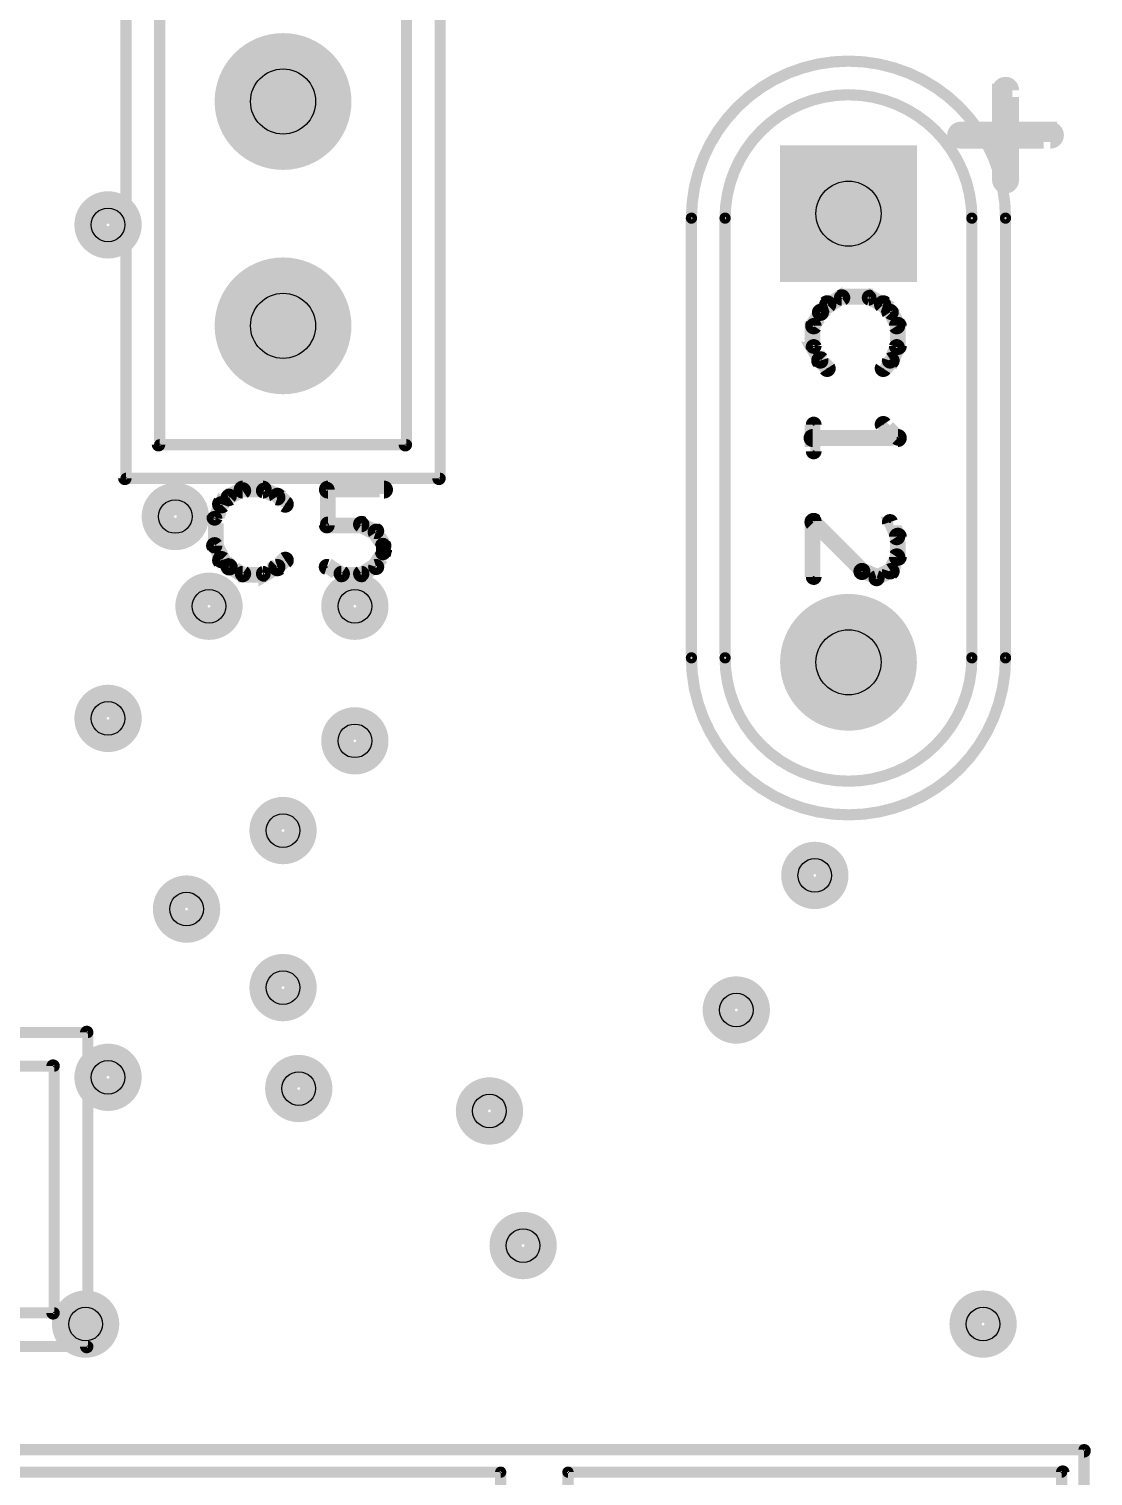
# Model space of a CAD drawing. Extents: x 7835 to 14160, y 8914 to 11568.
# Drawn here: x 10575 to 11049, y 10232 to 10877 of the extents above; entities that cross this region are included whole.
import ezdxf

# ---------------------------------------------------------------- set-up
doc = ezdxf.new("R2010")
doc.units = 0
doc.layers.get('0').update_dxf_attribs({"linetype": 'CONTINUOUS'})
for name, color, linetype in [('_DRILL', 251, 'CONTINUOUS'), ('BOTTOM_SOLDER_MASK', 6, 'CONTINUOUS'), ('DOCUMENTATION1', 3, 'CONTINUOUS'), ('TOP_SILKSCREEN', 1, 'CONTINUOUS'), ('TOP_SOLDER_MASK', 2, 'CONTINUOUS')]:
    doc.layers.add(name, color=color, linetype=linetype)

# ---------------------------------------------------------------- blocks, each defined once
blk = doc.blocks.new('VIA')
at = {"const_width": 13}
blk.add_lwpolyline([(-6, 0, 1), (6, 0, 1)], format="xyb", close=True, dxfattribs=at)
blk = doc.blocks.new('PS1_1')
at = {"const_width": 28}
blk.add_lwpolyline([(-14, 0, 1), (14, 0, 1)], format="xyb", close=True, dxfattribs=at)
blk = doc.blocks.new('STYLE1_1')
at = {"const_width": 28}
blk.add_lwpolyline([(-14, -14), (14, -14), (14, 14), (-14, 14)], close=True, dxfattribs=at)
blk = doc.blocks.new('PS2')
at = {"const_width": 28}
blk.add_lwpolyline([(-14, 0, 1), (14, 0, 1)], format="xyb", close=True, dxfattribs=at)
blk = doc.blocks.new('_HOLE')
blk.add_circle((0, 0), 0.5)

msp = doc.modelspace()

# ---------------------------------------------------------------- linework, layer by layer
at = {"layer": 'DOCUMENTATION1', "color": 94}
for points in [[(10618, 10913, 5, 5, 0), (10618, 10677, 0, 0, 0), (10618, 10677, 3, 3, 0), (10616, 10677, 3, 3, 1), (10619, 10677, 0, 0, 0), (10618, 10678, 3, 3, 1), (10618, 10676, 0, 0, 0), (10618, 10677, 0, 0, 0), (10618, 10677, 5, 5, 0), (10758, 10677, 0, 0, 0), (10758, 10677, 3, 3, 0), (10758, 10676, 3, 3, 1), (10758, 10678, 0, 0, 0), (10756, 10677, 3, 3, 1), (10759, 10677, 0, 0, 0), (10758, 10677, 0, 0, 0), (10758, 10677, 5, 5, 0), (10758, 10913, 0, 0, 0)], [(10871, 10793, 3, 3, 1), (10869, 10793, 0, 0, 0), (10870, 10793, 0, 0, 0), (10870, 10793, 5, 5, 0), (10870, 10597, 0, 0, 0), (10870, 10597, 3, 3, 0), (10869, 10597, 3, 3, 1), (10871, 10597, 0, 0, 0), (10871, 10597, 3, 3, 1), (10869, 10597, 0, 0, 0), (10870, 10597, 0, 0, 0), (10870, 10597, 5, 5, 1), (11010, 10597, 0, 0, 0), (11010, 10597, 3, 3, 0), (11011, 10597, 3, 3, 1), (11009, 10597, 0, 0, 0), (11009, 10597, 3, 3, 1), (11011, 10597, 0, 0, 0), (11010, 10597, 0, 0, 0), (11010, 10597, 5, 5, 0), (11010, 10793, 0, 0, 0), (11010, 10793, 3, 3, 0), (11011, 10793, 3, 3, 1), (11009, 10793, 0, 0, 0), (11009, 10793, 3, 3, 1), (11011, 10793, 0, 0, 0), (11010, 10793, 0, 0, 0), (11010, 10793, 5, 5, 1), (10870, 10793, 5, 5, 0), (10870, 10793, 0, 0, 0), (10870, 10793, 3, 3, 0), (10869, 10793, 3, 3, 1), (10871, 10793, 0, 0, 0)], [(10365, 10290, 5, 5, 0), (10601, 10290, 0, 0, 0), (10601, 10290, 3, 3, 0), (10601, 10289, 3, 3, 1), (10601, 10291, 0, 0, 0), (10599, 10290, 3, 3, 1), (10602, 10290, 0, 0, 0), (10601, 10290, 0, 0, 0), (10601, 10290, 5, 5, 0), (10601, 10430, 0, 0, 0), (10601, 10430, 3, 3, 0), (10602, 10430, 3, 3, 1), (10599, 10430, 0, 0, 0), (10601, 10429, 3, 3, 1), (10601, 10431, 0, 0, 0), (10601, 10430, 0, 0, 0), (10601, 10430, 5, 5, 0), (10365, 10430, 0, 0, 0)], [(10555, 9876, 5, 5, 0), (10555, 10244, 0, 0, 0), (10555, 10244, 3, 3, 0), (10556, 10244, 3, 3, 1), (10554, 10244, 0, 0, 0), (10555, 10245, 3, 3, 1), (10555, 10242, 0, 0, 0), (10555, 10244, 0, 0, 0), (10555, 10244, 5, 5, 0), (11045, 10244, 5, 5, 0), (11045, 10244, 0, 0, 0), (11045, 10244, 3, 3, 0), (11045, 10242, 3, 3, 1), (11045, 10245, 0, 0, 0), (11046, 10244, 3, 3, 1), (11044, 10244, 0, 0, 0), (11045, 10244, 0, 0, 0), (11045, 10244, 5, 5, 0), (11045, 9876, 0, 0, 0)]]:
    msp.add_lwpolyline(points, format="xyseb", dxfattribs=at)
at = {"layer": 'TOP_SILKSCREEN', "color": 135}
for points in [[(10633, 10898, 5, 5, 0), (10633, 10692, 0, 0, 0), (10633, 10692, 3, 3, 0), (10631, 10692, 3, 3, 1), (10634, 10692, 0, 0, 0), (10633, 10693, 3, 3, 1), (10633, 10691, 0, 0, 0), (10633, 10692, 0, 0, 0), (10633, 10692, 5, 5, 0), (10743, 10692, 0, 0, 0), (10743, 10692, 3, 3, 0), (10743, 10691, 3, 3, 1), (10743, 10693, 0, 0, 0), (10741, 10692, 3, 3, 1), (10744, 10692, 0, 0, 0), (10743, 10692, 0, 0, 0), (10743, 10692, 5, 5, 0), (10743, 10898, 0, 0, 0)], [(11007, 10810, 6, 6, 1), (11013, 10810, 0, 0, 0), (11010, 10810, 0, 0, 0), (11010, 10810, 12, 12, 0), (11010, 10850, 12, 12, 0), (11010, 10850, 0, 0, 0), (11010, 10850, 6, 6, 0), (11013, 10850, 6, 6, 1), (11007, 10850, 0, 0, 0)], [(10886, 10793, 3, 3, 1), (10884, 10793, 0, 0, 0), (10885, 10793, 0, 0, 0), (10885, 10793, 5, 5, 0), (10885, 10597, 0, 0, 0), (10885, 10597, 3, 3, 0), (10884, 10597, 3, 3, 1), (10886, 10597, 0, 0, 0), (10886, 10597, 3, 3, 1), (10884, 10597, 0, 0, 0), (10885, 10597, 0, 0, 0), (10885, 10597, 5, 5, 1), (10995, 10597, 0, 0, 0), (10995, 10597, 3, 3, 0), (10996, 10597, 3, 3, 1), (10994, 10597, 0, 0, 0), (10994, 10597, 3, 3, 1), (10996, 10597, 0, 0, 0), (10995, 10597, 0, 0, 0), (10995, 10597, 5, 5, 0), (10995, 10793, 0, 0, 0), (10995, 10793, 3, 3, 0), (10996, 10793, 3, 3, 1), (10994, 10793, 0, 0, 0), (10994, 10793, 3, 3, 1), (10996, 10793, 0, 0, 0), (10995, 10793, 0, 0, 0), (10995, 10793, 5, 5, 1), (10885, 10793, 5, 5, 0), (10885, 10793, 0, 0, 0), (10885, 10793, 3, 3, 0), (10884, 10793, 3, 3, 1), (10886, 10793, 0, 0, 0)], [(10990, 10833, 6, 6, 1), (10990, 10827, 0, 0, 0), (10990, 10830, 0, 0, 0), (10990, 10830, 12, 12, 0), (11030, 10830, 12, 12, 0), (11030, 10830, 0, 0, 0), (11030, 10830, 6, 6, 0), (11030, 10827, 6, 6, 1), (11030, 10833, 0, 0, 0)], [(10926, 10752, 4, 4, 1), (10929, 10750, 0, 0, 0), (10928, 10751, 0, 0, 0), (10928, 10751, 7, 7, 0), (10931, 10754, 7, 7, 0), (10931, 10754, 0, 0, 0), (10931, 10754, 4, 4, 0), (10932, 10753, 4, 4, 1), (10929, 10756, 0, 0, 0)], [(10930, 10756, 4, 4, 1), (10931, 10753, 0, 0, 0), (10931, 10754, 0, 0, 0), (10931, 10754, 7, 7, 0), (10937, 10758, 7, 7, 0), (10937, 10758, 0, 0, 0), (10937, 10758, 4, 4, 0), (10938, 10756, 4, 4, 1), (10936, 10759, 0, 0, 0)], [(10937, 10759, 4, 4, 1), (10937, 10756, 0, 0, 0), (10937, 10758, 0, 0, 0), (10937, 10758, 7, 7, 0), (10949, 10758, 7, 7, 0), (10949, 10758, 0, 0, 0), (10949, 10758, 4, 4, 0), (10949, 10756, 4, 4, 1), (10949, 10759, 0, 0, 0)], [(10950, 10759, 4, 4, 1), (10949, 10756, 0, 0, 0), (10949, 10758, 0, 0, 0), (10949, 10758, 7, 7, 0), (10956, 10754, 7, 7, 0), (10956, 10754, 0, 0, 0), (10956, 10754, 4, 4, 0), (10955, 10753, 4, 4, 1), (10956, 10756, 0, 0, 0)], [(10957, 10756, 4, 4, 1), (10954, 10753, 0, 0, 0), (10956, 10754, 0, 0, 0), (10956, 10754, 7, 7, 0), (10959, 10751, 7, 7, 0), (10959, 10751, 0, 0, 0), (10959, 10751, 4, 4, 0), (10958, 10750, 4, 4, 1), (10960, 10752, 0, 0, 0)], [(10923, 10746, 4, 4, 1), (10926, 10744, 0, 0, 0), (10924, 10745, 0, 0, 0), (10924, 10745, 7, 7, 0), (10928, 10751, 7, 7, 0), (10928, 10751, 0, 0, 0), (10928, 10751, 4, 4, 0), (10929, 10750, 4, 4, 1), (10926, 10752, 0, 0, 0)], [(10960, 10752, 4, 4, 1), (10957, 10750, 0, 0, 0), (10959, 10751, 0, 0, 0), (10959, 10751, 7, 7, 0), (10962, 10745, 7, 7, 0), (10962, 10745, 0, 0, 0), (10962, 10745, 4, 4, 0), (10960, 10744, 4, 4, 1), (10963, 10746, 0, 0, 0)], [(10923, 10736, 4, 4, 1), (10926, 10736, 0, 0, 0), (10924, 10736, 0, 0, 0), (10924, 10736, 7, 7, 0), (10924, 10745, 7, 7, 0), (10924, 10745, 0, 0, 0), (10924, 10745, 4, 4, 0), (10926, 10745, 4, 4, 1), (10923, 10745, 0, 0, 0)], [(10964, 10745, 4, 4, 1), (10960, 10745, 0, 0, 0), (10962, 10745, 0, 0, 0), (10962, 10745, 7, 7, 0), (10962, 10736, 7, 7, 0), (10962, 10736, 0, 0, 0), (10962, 10736, 4, 4, 0), (10960, 10736, 4, 4, 1), (10964, 10736, 0, 0, 0)], [(10926, 10729, 4, 4, 1), (10929, 10730, 0, 0, 0), (10928, 10729, 0, 0, 0), (10928, 10729, 7, 7, 0), (10924, 10736, 7, 7, 0), (10924, 10736, 0, 0, 0), (10924, 10736, 4, 4, 0), (10926, 10736, 4, 4, 1), (10923, 10735, 0, 0, 0)], [(10929, 10725, 4, 4, 1), (10932, 10727, 0, 0, 0), (10931, 10726, 0, 0, 0), (10931, 10726, 7, 7, 0), (10928, 10729, 7, 7, 0), (10928, 10729, 0, 0, 0), (10928, 10729, 4, 4, 0), (10929, 10731, 4, 4, 1), (10926, 10728, 0, 0, 0)], [(10960, 10728, 4, 4, 1), (10958, 10731, 0, 0, 0), (10959, 10729, 0, 0, 0), (10959, 10729, 7, 7, 0), (10956, 10726, 7, 7, 0), (10956, 10726, 0, 0, 0), (10956, 10726, 4, 4, 0), (10954, 10727, 4, 4, 1), (10957, 10725, 0, 0, 0)], [(10963, 10735, 4, 4, 1), (10960, 10736, 0, 0, 0), (10962, 10736, 0, 0, 0), (10962, 10736, 7, 7, 0), (10959, 10729, 7, 7, 0), (10959, 10729, 0, 0, 0), (10959, 10729, 4, 4, 0), (10957, 10730, 4, 4, 1), (10960, 10729, 0, 0, 0)], [(10926, 10701, 4, 4, 1), (10923, 10701, 0, 0, 0), (10924, 10701, 0, 0, 0), (10924, 10701, 7, 7, 0), (10924, 10689, 7, 7, 0), (10924, 10689, 0, 0, 0), (10924, 10689, 4, 4, 0), (10923, 10689, 4, 4, 1), (10926, 10689, 0, 0, 0)], [(10961, 10694, 4, 4, 1), (10963, 10696, 0, 0, 0), (10962, 10695, 0, 0, 0), (10962, 10695, 7, 7, 0), (10956, 10701, 7, 7, 0), (10956, 10701, 0, 0, 0), (10956, 10701, 4, 4, 0), (10957, 10702, 4, 4, 1), (10954, 10700, 0, 0, 0)], [(10924, 10697, 4, 4, 1), (10924, 10693, 0, 0, 0), (10924, 10695, 0, 0, 0), (10924, 10695, 7, 7, 0), (10962, 10695, 7, 7, 0), (10962, 10695, 0, 0, 0), (10962, 10695, 4, 4, 0), (10962, 10693, 4, 4, 1), (10962, 10697, 0, 0, 0)], [(10663, 10670, 4, 4, 1), (10665, 10667, 0, 0, 0), (10664, 10669, 0, 0, 0), (10664, 10669, 7, 7, 0), (10670, 10672, 7, 7, 0), (10670, 10672, 0, 0, 0), (10670, 10672, 4, 4, 0), (10671, 10670, 4, 4, 1), (10669, 10673, 0, 0, 0)], [(10670, 10674, 4, 4, 1), (10670, 10670, 0, 0, 0), (10670, 10672, 0, 0, 0), (10670, 10672, 7, 7, 0), (10679, 10672, 7, 7, 0), (10679, 10672, 0, 0, 0), (10679, 10672, 4, 4, 0), (10679, 10670, 4, 4, 1), (10679, 10674, 0, 0, 0)], [(10680, 10673, 4, 4, 1), (10679, 10670, 0, 0, 0), (10679, 10672, 0, 0, 0), (10679, 10672, 7, 7, 0), (10686, 10669, 7, 7, 0), (10686, 10669, 0, 0, 0), (10686, 10669, 4, 4, 0), (10685, 10667, 4, 4, 1), (10686, 10670, 0, 0, 0)], [(10708, 10674, 4, 4, 1), (10708, 10670, 0, 0, 0), (10708, 10672, 0, 0, 0), (10708, 10672, 7, 7, 0), (10733, 10672, 7, 7, 0), (10733, 10672, 0, 0, 0), (10733, 10672, 4, 4, 0), (10733, 10670, 4, 4, 1), (10733, 10674, 0, 0, 0)], [(10706, 10656, 4, 4, 1), (10709, 10656, 0, 0, 0), (10708, 10656, 0, 0, 0), (10708, 10656, 7, 7, 0), (10708, 10672, 7, 7, 0), (10708, 10672, 0, 0, 0), (10708, 10672, 4, 4, 0), (10709, 10672, 4, 4, 1), (10706, 10672, 0, 0, 0)], [(10656, 10660, 4, 4, 1), (10659, 10659, 0, 0, 0), (10658, 10659, 0, 0, 0), (10658, 10659, 7, 7, 0), (10661, 10666, 7, 7, 0), (10661, 10666, 0, 0, 0), (10661, 10666, 4, 4, 0), (10662, 10665, 4, 4, 1), (10659, 10666, 0, 0, 0)], [(10659, 10667, 4, 4, 1), (10662, 10664, 0, 0, 0), (10661, 10666, 0, 0, 0), (10661, 10666, 7, 7, 0), (10664, 10669, 7, 7, 0), (10664, 10669, 0, 0, 0), (10664, 10669, 4, 4, 0), (10665, 10668, 4, 4, 1), (10663, 10670, 0, 0, 0)], [(10687, 10670, 4, 4, 1), (10684, 10668, 0, 0, 0), (10686, 10669, 0, 0, 0), (10686, 10669, 7, 7, 0), (10689, 10666, 7, 7, 0), (10689, 10666, 0, 0, 0), (10689, 10666, 4, 4, 0), (10688, 10664, 4, 4, 1), (10690, 10667, 0, 0, 0)], [(10656, 10647, 4, 4, 1), (10659, 10647, 0, 0, 0), (10658, 10647, 0, 0, 0), (10658, 10647, 7, 7, 0), (10658, 10659, 7, 7, 0), (10658, 10659, 0, 0, 0), (10658, 10659, 4, 4, 0), (10659, 10659, 4, 4, 1), (10656, 10659, 0, 0, 0)], [(10723, 10655, 4, 4, 1), (10723, 10658, 0, 0, 0), (10723, 10656, 0, 0, 0), (10723, 10656, 7, 7, 0), (10708, 10656, 7, 7, 0), (10708, 10656, 0, 0, 0), (10708, 10656, 4, 4, 0), (10708, 10658, 4, 4, 1), (10708, 10655, 0, 0, 0)], [(10729, 10652, 4, 4, 1), (10730, 10655, 0, 0, 0), (10729, 10653, 0, 0, 0), (10729, 10653, 7, 7, 0), (10723, 10656, 7, 7, 0), (10723, 10656, 0, 0, 0), (10723, 10656, 4, 4, 0), (10724, 10658, 4, 4, 1), (10722, 10655, 0, 0, 0)], [(10731, 10646, 4, 4, 1), (10734, 10648, 0, 0, 0), (10733, 10647, 0, 0, 0), (10733, 10647, 7, 7, 0), (10729, 10653, 7, 7, 0), (10729, 10653, 0, 0, 0), (10729, 10653, 4, 4, 0), (10731, 10654, 4, 4, 1), (10728, 10652, 0, 0, 0)], [(10926, 10659, 4, 4, 1), (10923, 10656, 0, 0, 0), (10924, 10658, 0, 0, 0), (10924, 10658, 7, 7, 0), (10946, 10636, 7, 7, 0), (10946, 10636, 0, 0, 0), (10946, 10636, 4, 4, 0), (10945, 10634, 4, 4, 1), (10947, 10637, 0, 0, 0)], [(10923, 10633, 4, 4, 1), (10926, 10633, 0, 0, 0), (10924, 10633, 0, 0, 0), (10924, 10633, 7, 7, 0), (10924, 10658, 7, 7, 0), (10924, 10658, 0, 0, 0), (10924, 10658, 4, 4, 0), (10926, 10658, 4, 4, 1), (10923, 10658, 0, 0, 0)], [(10960, 10650, 4, 4, 1), (10963, 10652, 0, 0, 0), (10962, 10651, 0, 0, 0), (10962, 10651, 7, 7, 0), (10959, 10658, 7, 7, 0), (10959, 10658, 0, 0, 0), (10959, 10658, 4, 4, 0), (10960, 10658, 4, 4, 1), (10957, 10657, 0, 0, 0)], [(10659, 10640, 4, 4, 1), (10662, 10641, 0, 0, 0), (10661, 10641, 0, 0, 0), (10661, 10641, 7, 7, 0), (10658, 10647, 7, 7, 0), (10658, 10647, 0, 0, 0), (10658, 10647, 4, 4, 0), (10659, 10648, 4, 4, 1), (10656, 10646, 0, 0, 0)], [(10731, 10644, 4, 4, 1), (10734, 10644, 0, 0, 0), (10733, 10644, 0, 0, 0), (10733, 10644, 7, 7, 0), (10733, 10647, 7, 7, 0), (10733, 10647, 0, 0, 0), (10733, 10647, 4, 4, 0), (10734, 10647, 4, 4, 1), (10731, 10647, 0, 0, 0)], [(10960, 10642, 4, 4, 1), (10964, 10642, 0, 0, 0), (10962, 10642, 0, 0, 0), (10962, 10642, 7, 7, 0), (10962, 10651, 7, 7, 0), (10962, 10651, 0, 0, 0), (10962, 10651, 4, 4, 0), (10964, 10651, 4, 4, 1), (10960, 10651, 0, 0, 0)], [(10663, 10636, 4, 4, 1), (10665, 10639, 0, 0, 0), (10664, 10638, 0, 0, 0), (10664, 10638, 7, 7, 0), (10661, 10641, 7, 7, 0), (10661, 10641, 0, 0, 0), (10661, 10641, 4, 4, 0), (10662, 10642, 4, 4, 1), (10659, 10639, 0, 0, 0)], [(10690, 10639, 4, 4, 1), (10688, 10642, 0, 0, 0), (10689, 10641, 0, 0, 0), (10689, 10641, 7, 7, 0), (10686, 10638, 7, 7, 0), (10686, 10638, 0, 0, 0), (10686, 10638, 4, 4, 0), (10684, 10639, 4, 4, 1), (10687, 10636, 0, 0, 0)], [(10728, 10638, 4, 4, 1), (10731, 10637, 0, 0, 0), (10729, 10638, 0, 0, 0), (10729, 10638, 7, 7, 0), (10733, 10644, 7, 7, 0), (10733, 10644, 0, 0, 0), (10733, 10644, 4, 4, 0), (10734, 10643, 4, 4, 1), (10731, 10645, 0, 0, 0)], [(10957, 10636, 4, 4, 1), (10960, 10635, 0, 0, 0), (10959, 10636, 0, 0, 0), (10959, 10636, 7, 7, 0), (10962, 10642, 7, 7, 0), (10962, 10642, 0, 0, 0), (10962, 10642, 4, 4, 0), (10963, 10641, 4, 4, 1), (10960, 10643, 0, 0, 0)], [(10669, 10633, 4, 4, 1), (10671, 10636, 0, 0, 0), (10670, 10634, 0, 0, 0), (10670, 10634, 7, 7, 0), (10664, 10638, 7, 7, 0), (10664, 10638, 0, 0, 0), (10664, 10638, 4, 4, 0), (10665, 10639, 4, 4, 1), (10663, 10636, 0, 0, 0)], [(10679, 10633, 4, 4, 1), (10679, 10636, 0, 0, 0), (10679, 10634, 0, 0, 0), (10679, 10634, 7, 7, 0), (10670, 10634, 7, 7, 0), (10670, 10634, 0, 0, 0), (10670, 10634, 4, 4, 0), (10670, 10636, 4, 4, 1), (10670, 10633, 0, 0, 0)], [(10686, 10636, 4, 4, 1), (10685, 10639, 0, 0, 0), (10686, 10638, 0, 0, 0), (10686, 10638, 7, 7, 0), (10679, 10634, 7, 7, 0), (10679, 10634, 0, 0, 0), (10679, 10634, 4, 4, 0), (10679, 10636, 4, 4, 1), (10680, 10633, 0, 0, 0)], [(10708, 10639, 4, 4, 1), (10707, 10636, 0, 0, 0), (10708, 10638, 0, 0, 0), (10708, 10638, 7, 7, 0), (10714, 10634, 7, 7, 0), (10714, 10634, 0, 0, 0), (10714, 10634, 4, 4, 0), (10713, 10633, 4, 4, 1), (10715, 10636, 0, 0, 0)], [(10714, 10636, 4, 4, 1), (10714, 10633, 0, 0, 0), (10714, 10634, 0, 0, 0), (10714, 10634, 7, 7, 0), (10723, 10634, 7, 7, 0), (10723, 10634, 0, 0, 0), (10723, 10634, 4, 4, 0), (10723, 10633, 4, 4, 1), (10723, 10636, 0, 0, 0)], [(10722, 10636, 4, 4, 1), (10724, 10633, 0, 0, 0), (10723, 10634, 0, 0, 0), (10723, 10634, 7, 7, 0), (10729, 10638, 7, 7, 0), (10729, 10638, 0, 0, 0), (10729, 10638, 4, 4, 0), (10730, 10636, 4, 4, 1), (10729, 10639, 0, 0, 0)], [(10947, 10637, 4, 4, 1), (10945, 10634, 0, 0, 0), (10946, 10636, 0, 0, 0), (10946, 10636, 7, 7, 0), (10953, 10633, 7, 7, 0), (10953, 10633, 0, 0, 0), (10953, 10633, 4, 4, 0), (10952, 10631, 4, 4, 1), (10953, 10634, 0, 0, 0)], [(10952, 10634, 4, 4, 1), (10953, 10631, 0, 0, 0), (10953, 10633, 0, 0, 0), (10953, 10633, 7, 7, 0), (10959, 10636, 7, 7, 0), (10959, 10636, 0, 0, 0), (10959, 10636, 4, 4, 0), (10960, 10634, 4, 4, 1), (10958, 10637, 0, 0, 0)], [(10380, 10305, 5, 5, 0), (10586, 10305, 0, 0, 0), (10586, 10305, 3, 3, 0), (10586, 10304, 3, 3, 1), (10586, 10306, 0, 0, 0), (10584, 10305, 3, 3, 1), (10587, 10305, 0, 0, 0), (10586, 10305, 0, 0, 0), (10586, 10305, 5, 5, 0), (10586, 10415, 0, 0, 0), (10586, 10415, 3, 3, 0), (10587, 10415, 3, 3, 1), (10584, 10415, 0, 0, 0), (10586, 10414, 3, 3, 1), (10586, 10416, 0, 0, 0), (10586, 10415, 0, 0, 0), (10586, 10415, 5, 5, 0), (10380, 10415, 0, 0, 0)], [(10565, 9886, 5, 5, 0), (10565, 10234, 0, 0, 0), (10565, 10234, 3, 3, 0), (10566, 10234, 3, 3, 1), (10563, 10234, 0, 0, 0), (10565, 10235, 3, 3, 1), (10565, 10233, 0, 0, 0), (10565, 10234, 0, 0, 0), (10565, 10234, 5, 5, 0), (10785, 10234, 0, 0, 0), (10785, 10234, 3, 3, 0), (10785, 10233, 3, 3, 1), (10785, 10235, 0, 0, 0), (10786, 10234, 3, 3, 1), (10784, 10234, 0, 0, 0), (10785, 10234, 0, 0, 0), (10785, 10234, 5, 5, 0), (10785, 10219, 0, 0, 0)], [(10815, 10219, 5, 5, 0), (10815, 10234, 0, 0, 0), (10815, 10234, 3, 3, 0), (10816, 10234, 3, 3, 1), (10814, 10234, 0, 0, 0), (10815, 10235, 3, 3, 1), (10815, 10233, 0, 0, 0), (10815, 10234, 0, 0, 0), (10815, 10234, 5, 5, 0), (11035, 10234, 5, 5, 0), (11035, 10234, 0, 0, 0), (11035, 10234, 3, 3, 0), (11035, 10233, 3, 3, 1), (11035, 10235, 0, 0, 0), (11037, 10234, 3, 3, 1), (11034, 10234, 0, 0, 0), (11035, 10234, 0, 0, 0), (11035, 10234, 5, 5, 0), (11035, 9886, 0, 0, 0)]]:
    msp.add_lwpolyline(points, format="xyseb", dxfattribs=at)

# ---------------------------------------------------------------- block references
at = {"layer": '_DRILL'}
for p, xscale, yscale in [((10688, 10845), 29, 29), ((10940, 10795), 29, 29), ((10610, 10790), 15, 15), ((10688, 10745), 29, 29), ((10640, 10660), 15, 15), ((10655, 10620), 15, 15), ((10720, 10620), 15, 15), ((10940, 10595), 29, 29), ((10610, 10570), 15, 15), ((10720, 10560), 15, 15), ((10688, 10520), 15, 15), ((10925, 10500), 15, 15), ((10645, 10485), 15, 15), ((10688, 10450), 15, 15), ((10890, 10440), 15, 15), ((10610, 10410), 15, 15), ((10695, 10405), 15, 15), ((10780, 10395), 15, 15), ((10795, 10335), 15, 15), ((10600, 10300), 15, 15), ((11000, 10300), 15, 15)]:
    msp.add_blockref('_HOLE', p, dxfattribs=dict(at, xscale=xscale, yscale=yscale))
at = {"layer": 'BOTTOM_SOLDER_MASK', "color": 253, "xscale": 1.089, "yscale": 1.089, "rotation": 270}
for name, p in [('PS2', (10688, 10845)), ('PS2', (10688, 10845)), ('STYLE1_1', (10940, 10795)), ('STYLE1_1', (10940, 10795)), ('PS2', (10688, 10745)), ('PS2', (10688, 10745)), ('PS1_1', (10940, 10595)), ('PS1_1', (10940, 10595))]:
    msp.add_blockref(name, p, dxfattribs=at)
at = {"layer": 'BOTTOM_SOLDER_MASK', "color": 2, "xscale": 1.2, "yscale": 1.2}
for p in [(10610, 10790), (10610, 10790), (10640, 10660), (10640, 10660), (10655, 10620), (10655, 10620), (10720, 10620), (10720, 10620), (10610, 10570), (10610, 10570), (10720, 10560), (10720, 10560), (10688, 10520), (10688, 10520), (10925, 10500), (10925, 10500), (10645, 10485), (10645, 10485), (10688, 10450), (10688, 10450), (10890, 10440), (10890, 10440), (10610, 10410), (10610, 10410), (10695, 10405), (10695, 10405), (10780, 10395), (10780, 10395), (10795, 10335), (10795, 10335), (10600, 10300), (10600, 10300), (11000, 10300), (11000, 10300)]:
    msp.add_blockref('VIA', p, dxfattribs=at)
at = {"layer": 'TOP_SOLDER_MASK', "color": 253, "xscale": 1.089, "yscale": 1.089, "rotation": 270}
for name, p in [('PS2', (10688, 10845)), ('PS2', (10688, 10845)), ('STYLE1_1', (10940, 10795)), ('STYLE1_1', (10940, 10795)), ('PS2', (10688, 10745)), ('PS2', (10688, 10745)), ('PS1_1', (10940, 10595)), ('PS1_1', (10940, 10595))]:
    msp.add_blockref(name, p, dxfattribs=at)
at = {"layer": 'TOP_SOLDER_MASK', "color": 2, "xscale": 1.2, "yscale": 1.2}
for p in [(10610, 10790), (10610, 10790), (10640, 10660), (10640, 10660), (10655, 10620), (10655, 10620), (10720, 10620), (10720, 10620), (10610, 10570), (10610, 10570), (10720, 10560), (10720, 10560), (10688, 10520), (10688, 10520), (10925, 10500), (10925, 10500), (10645, 10485), (10645, 10485), (10688, 10450), (10688, 10450), (10890, 10440), (10890, 10440), (10610, 10410), (10610, 10410), (10695, 10405), (10695, 10405), (10780, 10395), (10780, 10395), (10795, 10335), (10795, 10335), (10600, 10300), (10600, 10300), (11000, 10300), (11000, 10300)]:
    msp.add_blockref('VIA', p, dxfattribs=at)

doc.saveas('drawing.dxf')
